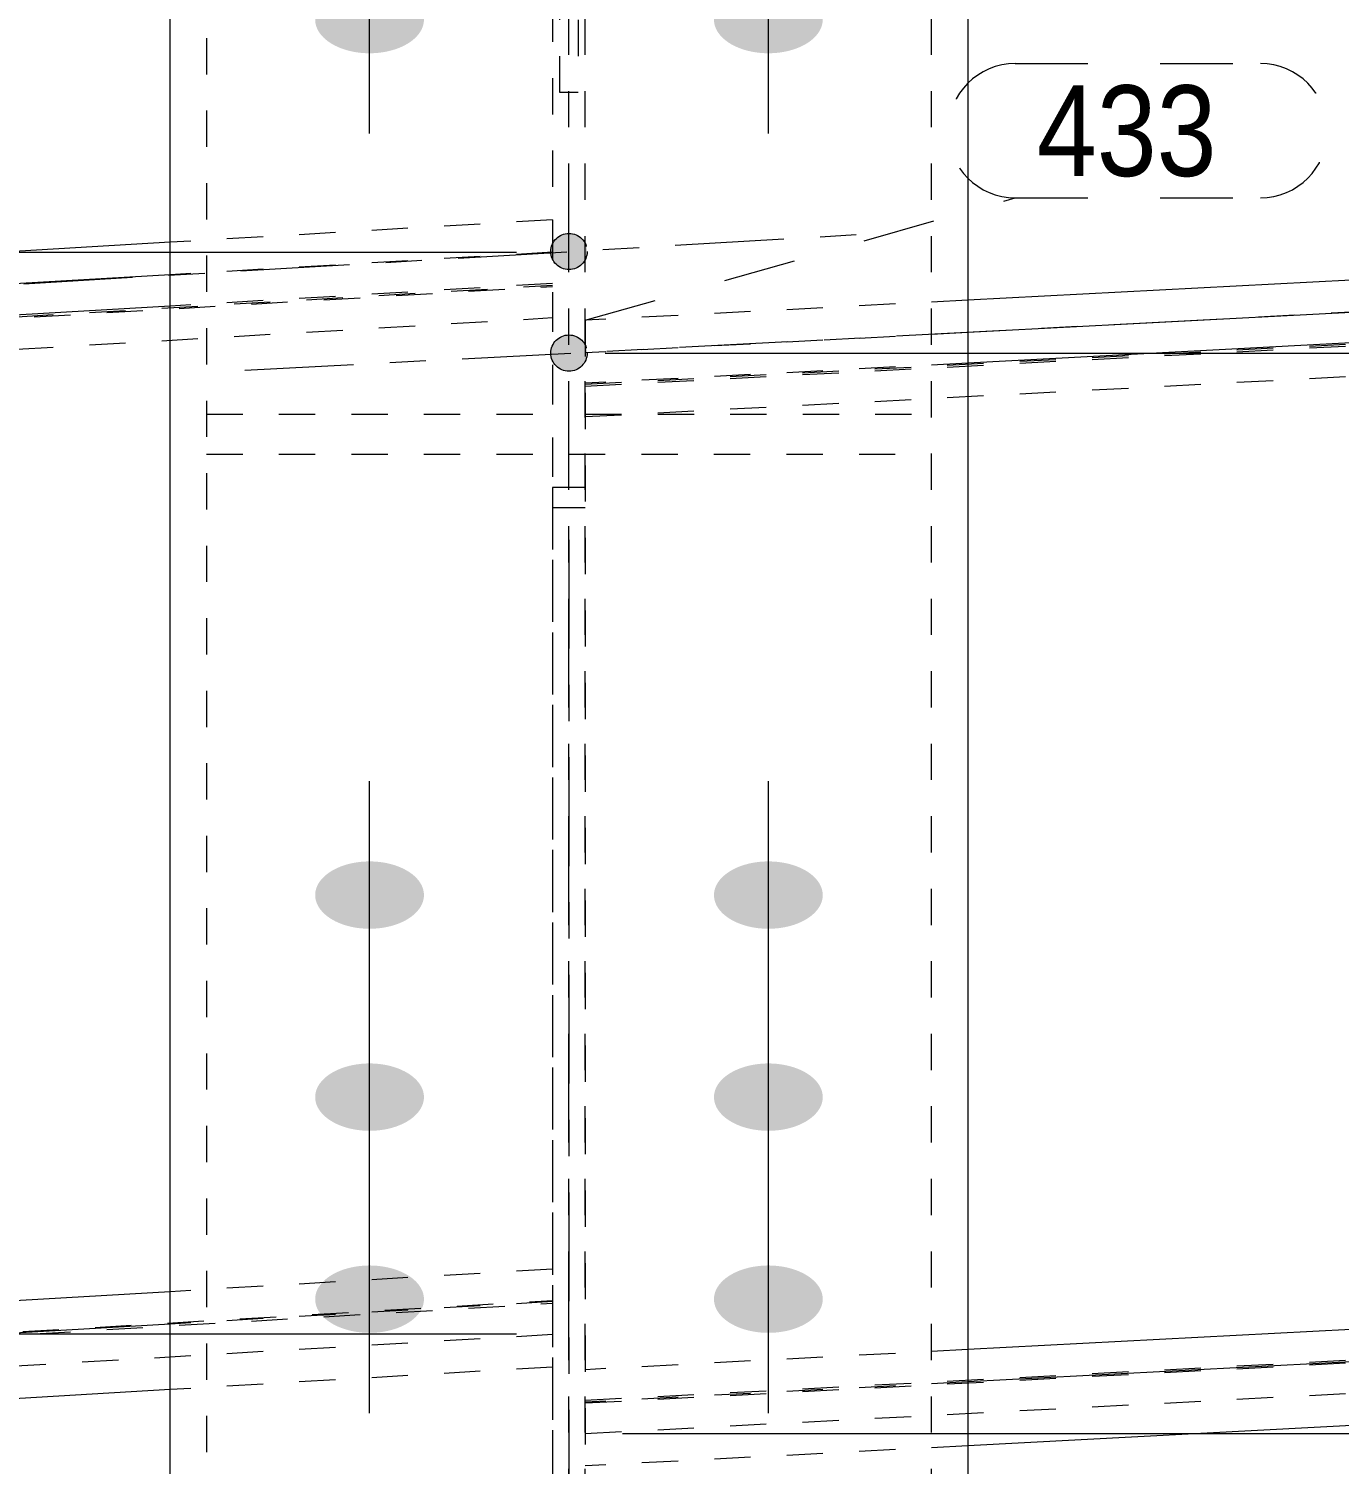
# Model space of a CAD drawing. Header units: millimetres. Extents: x 2 to 579, y 1 to 825.
# Drawn here: x 59.56 to 95.71, y 608.9 to 648.49 of the extents above; entities that cross this region are included whole.
import ezdxf

# ---------------------------------------------------------------- set-up
doc = ezdxf.new("R2010")
doc.units = ezdxf.units.MM
for name, pattern in [('XKITLINE00', [0]), ('XKITLINE01', [4, 1, -1, 1, -1]), ('XKITLINE02', [4, 2, -2]), ('XKITLINE03', [6, 3, -1, 1, -1])]:
    doc.linetypes.add(name, pattern=pattern)
for name, color, linetype, lineweight in [('Bolt', 3, 'Continuous', 0), ('Dimensions', 7, 'Continuous', 0), ('Part', 2, 'Continuous', 0), ('PartMark', 7, 'Continuous', 0)]:
    doc.layers.add(name, color=color, linetype=linetype, lineweight=lineweight)
doc.styles.add('ARIAL', font='ARIAL.TTF')

# ---------------------------------------------------------------- blocks, each defined once
blk = doc.blocks.new('*A60')
at = {"layer": 'Bolt'}
for points in [[(68.925, 647.818), (68.888, 647.819), (68.851, 647.82), (68.815, 647.822), (68.778, 647.824), (68.741, 647.827), (68.705, 647.831), (68.669, 647.835), (68.633, 647.84), (68.597, 647.845), (68.562, 647.851), (68.526, 647.857), (68.491, 647.864), (68.456, 647.872), (68.422, 647.88), (68.388, 647.888), (68.354, 647.897), (68.32, 647.907), (68.287, 647.917), (68.254, 647.927), (68.222, 647.938), (68.19, 647.95), (68.159, 647.961), (68.128, 647.974), (68.098, 647.987), (68.068, 648), (68.039, 648.014), (68.01, 648.028), (67.982, 648.043), (67.954, 648.058), (67.927, 648.073), (67.901, 648.089), (67.875, 648.106), (67.85, 648.122), (67.826, 648.139), (67.802, 648.157), (67.779, 648.175), (67.757, 648.193), (67.735, 648.211), (67.714, 648.23), (67.694, 648.249), (67.675, 648.269), (67.656, 648.288), (67.639, 648.308), (67.622, 648.329), (67.606, 648.349), (67.59, 648.37), (67.576, 648.391), (67.562, 648.412), (67.549, 648.433), (67.537, 648.455), (67.526, 648.476), (67.516, 648.498), (67.507, 648.52), (67.498, 648.543), (67.49, 648.565), (67.484, 648.587), (67.478, 648.61), (67.473, 648.632), (67.469, 648.655), (67.466, 648.678), (67.463, 648.7), (67.462, 648.723), (67.462, 648.746), (67.462, 648.769), (67.463, 648.792), (67.466, 648.814), (67.469, 648.837), (67.473, 648.86), (67.478, 648.882), (67.484, 648.905), (67.49, 648.927), (67.498, 648.95), (67.507, 648.972), (67.516, 648.994), (67.526, 649.016), (67.537, 649.037), (67.549, 649.059), (67.562, 649.08), (67.576, 649.101), (67.59, 649.122), (67.606, 649.143), (67.622, 649.164), (67.639, 649.184), (67.656, 649.204), (67.675, 649.223), (67.694, 649.243), (67.714, 649.262), (67.735, 649.281), (67.757, 649.299), (67.779, 649.317), (67.802, 649.335), (67.826, 649.353), (67.85, 649.37), (67.875, 649.386), (67.901, 649.403), (67.927, 649.419), (67.954, 649.434), (67.982, 649.449), (68.01, 649.464), (68.039, 649.478), (68.068, 649.492), (68.098, 649.505), (68.128, 649.518), (68.159, 649.531), (68.19, 649.543), (68.222, 649.554), (68.254, 649.565), (68.287, 649.576), (68.32, 649.586), (68.354, 649.595), (68.388, 649.604), (68.422, 649.612), (68.456, 649.62), (68.491, 649.628), (68.526, 649.635), (68.562, 649.641), (68.597, 649.647), (68.633, 649.652), (68.669, 649.657), (68.705, 649.661), (68.741, 649.665), (68.778, 649.668), (68.815, 649.67), (68.851, 649.672), (68.888, 649.674), (68.925, 649.674), (68.962, 649.675), (68.998, 649.674), (69.035, 649.674), (69.072, 649.672), (69.109, 649.67), (69.145, 649.668), (69.182, 649.665), (69.218, 649.661), (69.254, 649.657), (69.29, 649.652), (69.326, 649.647), (69.362, 649.641), (69.397, 649.635), (69.432, 649.628), (69.467, 649.62), (69.501, 649.612), (69.536, 649.604), (69.569, 649.595), (69.603, 649.586), (69.636, 649.576), (69.669, 649.565), (69.701, 649.554), (69.733, 649.543), (69.764, 649.531), (69.795, 649.518), (69.825, 649.505), (69.855, 649.492), (69.884, 649.478), (69.913, 649.464), (69.941, 649.449), (69.969, 649.434), (69.996, 649.419), (70.022, 649.403), (70.048, 649.386), (70.073, 649.37), (70.097, 649.353), (70.121, 649.335), (70.144, 649.317), (70.166, 649.299), (70.188, 649.281), (70.209, 649.262), (70.229, 649.243), (70.248, 649.223), (70.267, 649.204), (70.284, 649.184), (70.301, 649.164), (70.318, 649.143), (70.333, 649.122), (70.347, 649.101), (70.361, 649.08), (70.374, 649.059), (70.386, 649.037), (70.397, 649.016), (70.407, 648.994), (70.417, 648.972), (70.425, 648.95), (70.433, 648.927), (70.44, 648.905), (70.445, 648.882), (70.45, 648.86), (70.454, 648.837), (70.458, 648.814), (70.46, 648.792), (70.461, 648.769), (70.462, 648.746), (70.461, 648.723), (70.46, 648.7), (70.458, 648.678), (70.454, 648.655), (70.45, 648.632), (70.445, 648.61), (70.44, 648.587), (70.433, 648.565), (70.425, 648.543), (70.417, 648.52), (70.407, 648.498), (70.397, 648.476), (70.386, 648.455), (70.374, 648.433), (70.361, 648.412), (70.347, 648.391), (70.333, 648.37), (70.318, 648.349), (70.301, 648.329), (70.284, 648.308), (70.267, 648.288), (70.248, 648.269), (70.229, 648.249), (70.209, 648.23), (70.188, 648.211), (70.166, 648.193), (70.144, 648.175), (70.121, 648.157), (70.097, 648.139), (70.073, 648.122), (70.048, 648.106), (70.022, 648.089), (69.996, 648.073), (69.969, 648.058), (69.941, 648.043), (69.913, 648.028), (69.884, 648.014), (69.855, 648), (69.825, 647.987), (69.795, 647.974), (69.764, 647.961), (69.733, 647.95), (69.701, 647.938), (69.669, 647.927), (69.636, 647.917), (69.603, 647.907), (69.569, 647.897), (69.536, 647.888), (69.501, 647.88), (69.467, 647.872), (69.432, 647.864), (69.397, 647.857), (69.362, 647.851), (69.326, 647.845), (69.29, 647.84), (69.254, 647.835), (69.218, 647.831), (69.182, 647.827), (69.145, 647.824), (69.109, 647.822), (69.072, 647.82), (69.035, 647.819), (68.998, 647.818), (68.962, 647.817)], [(79.925, 647.818), (79.888, 647.819), (79.851, 647.82), (79.815, 647.822), (79.778, 647.824), (79.741, 647.827), (79.705, 647.831), (79.669, 647.835), (79.633, 647.84), (79.597, 647.845), (79.562, 647.851), (79.526, 647.857), (79.491, 647.864), (79.456, 647.872), (79.422, 647.88), (79.388, 647.888), (79.354, 647.897), (79.32, 647.907), (79.287, 647.917), (79.254, 647.927), (79.222, 647.938), (79.19, 647.95), (79.159, 647.961), (79.128, 647.974), (79.098, 647.987), (79.068, 648), (79.039, 648.014), (79.01, 648.028), (78.982, 648.043), (78.954, 648.058), (78.927, 648.073), (78.901, 648.089), (78.875, 648.106), (78.85, 648.122), (78.826, 648.139), (78.802, 648.157), (78.779, 648.175), (78.757, 648.193), (78.735, 648.211), (78.714, 648.23), (78.694, 648.249), (78.675, 648.269), (78.656, 648.288), (78.639, 648.308), (78.622, 648.329), (78.606, 648.349), (78.59, 648.37), (78.576, 648.391), (78.562, 648.412), (78.549, 648.433), (78.537, 648.455), (78.526, 648.476), (78.516, 648.498), (78.507, 648.52), (78.498, 648.543), (78.49, 648.565), (78.484, 648.587), (78.478, 648.61), (78.473, 648.632), (78.469, 648.655), (78.466, 648.678), (78.463, 648.7), (78.462, 648.723), (78.462, 648.746), (78.462, 648.769), (78.463, 648.792), (78.466, 648.814), (78.469, 648.837), (78.473, 648.86), (78.478, 648.882), (78.484, 648.905), (78.49, 648.927), (78.498, 648.95), (78.507, 648.972), (78.516, 648.994), (78.526, 649.016), (78.537, 649.037), (78.549, 649.059), (78.562, 649.08), (78.576, 649.101), (78.59, 649.122), (78.606, 649.143), (78.622, 649.164), (78.639, 649.184), (78.656, 649.204), (78.675, 649.223), (78.694, 649.243), (78.714, 649.262), (78.735, 649.281), (78.757, 649.299), (78.779, 649.317), (78.802, 649.335), (78.826, 649.353), (78.85, 649.37), (78.875, 649.386), (78.901, 649.403), (78.927, 649.419), (78.954, 649.434), (78.982, 649.449), (79.01, 649.464), (79.039, 649.478), (79.068, 649.492), (79.098, 649.505), (79.128, 649.518), (79.159, 649.531), (79.19, 649.543), (79.222, 649.554), (79.254, 649.565), (79.287, 649.576), (79.32, 649.586), (79.354, 649.595), (79.388, 649.604), (79.422, 649.612), (79.456, 649.62), (79.491, 649.628), (79.526, 649.635), (79.562, 649.641), (79.597, 649.647), (79.633, 649.652), (79.669, 649.657), (79.705, 649.661), (79.741, 649.665), (79.778, 649.668), (79.815, 649.67), (79.851, 649.672), (79.888, 649.674), (79.925, 649.674), (79.962, 649.675), (79.998, 649.674), (80.035, 649.674), (80.072, 649.672), (80.109, 649.67), (80.145, 649.668), (80.182, 649.665), (80.218, 649.661), (80.254, 649.657), (80.29, 649.652), (80.326, 649.647), (80.362, 649.641), (80.397, 649.635), (80.432, 649.628), (80.467, 649.62), (80.501, 649.612), (80.536, 649.604), (80.569, 649.595), (80.603, 649.586), (80.636, 649.576), (80.669, 649.565), (80.701, 649.554), (80.733, 649.543), (80.764, 649.531), (80.795, 649.518), (80.825, 649.505), (80.855, 649.492), (80.884, 649.478), (80.913, 649.464), (80.941, 649.449), (80.969, 649.434), (80.996, 649.419), (81.022, 649.403), (81.048, 649.386), (81.073, 649.37), (81.097, 649.353), (81.121, 649.335), (81.144, 649.317), (81.166, 649.299), (81.188, 649.281), (81.209, 649.262), (81.229, 649.243), (81.248, 649.223), (81.267, 649.204), (81.284, 649.184), (81.301, 649.164), (81.318, 649.143), (81.333, 649.122), (81.347, 649.101), (81.361, 649.08), (81.374, 649.059), (81.386, 649.037), (81.397, 649.016), (81.407, 648.994), (81.417, 648.972), (81.425, 648.95), (81.433, 648.927), (81.44, 648.905), (81.445, 648.882), (81.45, 648.86), (81.454, 648.837), (81.458, 648.814), (81.46, 648.792), (81.461, 648.769), (81.462, 648.746), (81.461, 648.723), (81.46, 648.7), (81.458, 648.678), (81.454, 648.655), (81.45, 648.632), (81.445, 648.61), (81.44, 648.587), (81.433, 648.565), (81.425, 648.543), (81.417, 648.52), (81.407, 648.498), (81.397, 648.476), (81.386, 648.455), (81.374, 648.433), (81.361, 648.412), (81.347, 648.391), (81.333, 648.37), (81.318, 648.349), (81.301, 648.329), (81.284, 648.308), (81.267, 648.288), (81.248, 648.269), (81.229, 648.249), (81.209, 648.23), (81.188, 648.211), (81.166, 648.193), (81.144, 648.175), (81.121, 648.157), (81.097, 648.139), (81.073, 648.122), (81.048, 648.106), (81.022, 648.089), (80.996, 648.073), (80.969, 648.058), (80.941, 648.043), (80.913, 648.028), (80.884, 648.014), (80.855, 648), (80.825, 647.987), (80.795, 647.974), (80.764, 647.961), (80.733, 647.95), (80.701, 647.938), (80.669, 647.927), (80.636, 647.917), (80.603, 647.907), (80.569, 647.897), (80.536, 647.888), (80.501, 647.88), (80.467, 647.872), (80.432, 647.864), (80.397, 647.857), (80.362, 647.851), (80.326, 647.845), (80.29, 647.84), (80.254, 647.835), (80.218, 647.831), (80.182, 647.827), (80.145, 647.824), (80.109, 647.822), (80.072, 647.82), (80.035, 647.819), (79.998, 647.818), (79.962, 647.817)], [(68.925, 623.673), (68.888, 623.674), (68.851, 623.675), (68.815, 623.677), (68.778, 623.68), (68.741, 623.683), (68.705, 623.686), (68.669, 623.69), (68.633, 623.695), (68.597, 623.7), (68.562, 623.706), (68.526, 623.713), (68.491, 623.719), (68.456, 623.727), (68.422, 623.735), (68.388, 623.743), (68.354, 623.752), (68.32, 623.762), (68.287, 623.772), (68.254, 623.782), (68.222, 623.793), (68.19, 623.805), (68.159, 623.817), (68.128, 623.829), (68.098, 623.842), (68.068, 623.855), (68.039, 623.869), (68.01, 623.883), (67.982, 623.898), (67.954, 623.913), (67.927, 623.929), (67.901, 623.945), (67.875, 623.961), (67.85, 623.978), (67.826, 623.995), (67.802, 624.012), (67.779, 624.03), (67.757, 624.048), (67.735, 624.067), (67.714, 624.085), (67.694, 624.104), (67.675, 624.124), (67.656, 624.144), (67.639, 624.164), (67.622, 624.184), (67.606, 624.204), (67.59, 624.225), (67.576, 624.246), (67.562, 624.267), (67.549, 624.288), (67.537, 624.31), (67.526, 624.332), (67.516, 624.354), (67.507, 624.376), (67.498, 624.398), (67.49, 624.42), (67.484, 624.443), (67.478, 624.465), (67.473, 624.488), (67.469, 624.51), (67.466, 624.533), (67.463, 624.556), (67.462, 624.578), (67.462, 624.601), (67.462, 624.624), (67.463, 624.647), (67.466, 624.67), (67.469, 624.692), (67.473, 624.715), (67.478, 624.738), (67.484, 624.76), (67.49, 624.782), (67.498, 624.805), (67.507, 624.827), (67.516, 624.849), (67.526, 624.871), (67.537, 624.893), (67.549, 624.914), (67.562, 624.935), (67.576, 624.957), (67.59, 624.978), (67.606, 624.998), (67.622, 625.019), (67.639, 625.039), (67.656, 625.059), (67.675, 625.079), (67.694, 625.098), (67.714, 625.117), (67.735, 625.136), (67.757, 625.154), (67.779, 625.173), (67.802, 625.19), (67.826, 625.208), (67.85, 625.225), (67.875, 625.242), (67.901, 625.258), (67.927, 625.274), (67.954, 625.289), (67.982, 625.304), (68.01, 625.319), (68.039, 625.333), (68.068, 625.347), (68.098, 625.361), (68.128, 625.373), (68.159, 625.386), (68.19, 625.398), (68.222, 625.409), (68.254, 625.42), (68.287, 625.431), (68.32, 625.441), (68.354, 625.45), (68.388, 625.459), (68.422, 625.468), (68.456, 625.476), (68.491, 625.483), (68.526, 625.49), (68.562, 625.496), (68.597, 625.502), (68.633, 625.507), (68.669, 625.512), (68.705, 625.516), (68.741, 625.52), (68.778, 625.523), (68.815, 625.525), (68.851, 625.527), (68.888, 625.529), (68.925, 625.53), (68.962, 625.53), (68.998, 625.53), (69.035, 625.529), (69.072, 625.527), (69.109, 625.525), (69.145, 625.523), (69.182, 625.52), (69.218, 625.516), (69.254, 625.512), (69.29, 625.507), (69.326, 625.502), (69.362, 625.496), (69.397, 625.49), (69.432, 625.483), (69.467, 625.476), (69.501, 625.468), (69.536, 625.459), (69.569, 625.45), (69.603, 625.441), (69.636, 625.431), (69.669, 625.42), (69.701, 625.409), (69.733, 625.398), (69.764, 625.386), (69.795, 625.373), (69.825, 625.361), (69.855, 625.347), (69.884, 625.333), (69.913, 625.319), (69.941, 625.304), (69.969, 625.289), (69.996, 625.274), (70.022, 625.258), (70.048, 625.242), (70.073, 625.225), (70.097, 625.208), (70.121, 625.19), (70.144, 625.173), (70.166, 625.154), (70.188, 625.136), (70.209, 625.117), (70.229, 625.098), (70.248, 625.079), (70.267, 625.059), (70.284, 625.039), (70.301, 625.019), (70.318, 624.998), (70.333, 624.978), (70.347, 624.957), (70.361, 624.935), (70.374, 624.914), (70.386, 624.893), (70.397, 624.871), (70.407, 624.849), (70.417, 624.827), (70.425, 624.805), (70.433, 624.782), (70.44, 624.76), (70.445, 624.738), (70.45, 624.715), (70.454, 624.692), (70.458, 624.67), (70.46, 624.647), (70.461, 624.624), (70.462, 624.601), (70.461, 624.578), (70.46, 624.556), (70.458, 624.533), (70.454, 624.51), (70.45, 624.488), (70.445, 624.465), (70.44, 624.443), (70.433, 624.42), (70.425, 624.398), (70.417, 624.376), (70.407, 624.354), (70.397, 624.332), (70.386, 624.31), (70.374, 624.288), (70.361, 624.267), (70.347, 624.246), (70.333, 624.225), (70.318, 624.204), (70.301, 624.184), (70.284, 624.164), (70.267, 624.144), (70.248, 624.124), (70.229, 624.104), (70.209, 624.085), (70.188, 624.067), (70.166, 624.048), (70.144, 624.03), (70.121, 624.012), (70.097, 623.995), (70.073, 623.978), (70.048, 623.961), (70.022, 623.945), (69.996, 623.929), (69.969, 623.913), (69.941, 623.898), (69.913, 623.883), (69.884, 623.869), (69.855, 623.855), (69.825, 623.842), (69.795, 623.829), (69.764, 623.817), (69.733, 623.805), (69.701, 623.793), (69.669, 623.782), (69.636, 623.772), (69.603, 623.762), (69.569, 623.752), (69.536, 623.743), (69.501, 623.735), (69.467, 623.727), (69.432, 623.719), (69.397, 623.713), (69.362, 623.706), (69.326, 623.7), (69.29, 623.695), (69.254, 623.69), (69.218, 623.686), (69.182, 623.683), (69.145, 623.68), (69.109, 623.677), (69.072, 623.675), (69.035, 623.674), (68.998, 623.673), (68.962, 623.673)], [(79.925, 623.673), (79.888, 623.674), (79.851, 623.675), (79.815, 623.677), (79.778, 623.68), (79.741, 623.683), (79.705, 623.686), (79.669, 623.69), (79.633, 623.695), (79.597, 623.7), (79.562, 623.706), (79.526, 623.713), (79.491, 623.719), (79.456, 623.727), (79.422, 623.735), (79.388, 623.743), (79.354, 623.752), (79.32, 623.762), (79.287, 623.772), (79.254, 623.782), (79.222, 623.793), (79.19, 623.805), (79.159, 623.817), (79.128, 623.829), (79.098, 623.842), (79.068, 623.855), (79.039, 623.869), (79.01, 623.883), (78.982, 623.898), (78.954, 623.913), (78.927, 623.929), (78.901, 623.945), (78.875, 623.961), (78.85, 623.978), (78.826, 623.995), (78.802, 624.012), (78.779, 624.03), (78.757, 624.048), (78.735, 624.067), (78.714, 624.085), (78.694, 624.104), (78.675, 624.124), (78.656, 624.144), (78.639, 624.164), (78.622, 624.184), (78.606, 624.204), (78.59, 624.225), (78.576, 624.246), (78.562, 624.267), (78.549, 624.288), (78.537, 624.31), (78.526, 624.332), (78.516, 624.354), (78.507, 624.376), (78.498, 624.398), (78.49, 624.42), (78.484, 624.443), (78.478, 624.465), (78.473, 624.488), (78.469, 624.51), (78.466, 624.533), (78.463, 624.556), (78.462, 624.578), (78.462, 624.601), (78.462, 624.624), (78.463, 624.647), (78.466, 624.67), (78.469, 624.692), (78.473, 624.715), (78.478, 624.738), (78.484, 624.76), (78.49, 624.782), (78.498, 624.805), (78.507, 624.827), (78.516, 624.849), (78.526, 624.871), (78.537, 624.893), (78.549, 624.914), (78.562, 624.935), (78.576, 624.957), (78.59, 624.978), (78.606, 624.998), (78.622, 625.019), (78.639, 625.039), (78.656, 625.059), (78.675, 625.079), (78.694, 625.098), (78.714, 625.117), (78.735, 625.136), (78.757, 625.154), (78.779, 625.173), (78.802, 625.19), (78.826, 625.208), (78.85, 625.225), (78.875, 625.242), (78.901, 625.258), (78.927, 625.274), (78.954, 625.289), (78.982, 625.304), (79.01, 625.319), (79.039, 625.333), (79.068, 625.347), (79.098, 625.361), (79.128, 625.373), (79.159, 625.386), (79.19, 625.398), (79.222, 625.409), (79.254, 625.42), (79.287, 625.431), (79.32, 625.441), (79.354, 625.45), (79.388, 625.459), (79.422, 625.468), (79.456, 625.476), (79.491, 625.483), (79.526, 625.49), (79.562, 625.496), (79.597, 625.502), (79.633, 625.507), (79.669, 625.512), (79.705, 625.516), (79.741, 625.52), (79.778, 625.523), (79.815, 625.525), (79.851, 625.527), (79.888, 625.529), (79.925, 625.53), (79.962, 625.53), (79.998, 625.53), (80.035, 625.529), (80.072, 625.527), (80.109, 625.525), (80.145, 625.523), (80.182, 625.52), (80.218, 625.516), (80.254, 625.512), (80.29, 625.507), (80.326, 625.502), (80.362, 625.496), (80.397, 625.49), (80.432, 625.483), (80.467, 625.476), (80.501, 625.468), (80.536, 625.459), (80.569, 625.45), (80.603, 625.441), (80.636, 625.431), (80.669, 625.42), (80.701, 625.409), (80.733, 625.398), (80.764, 625.386), (80.795, 625.373), (80.825, 625.361), (80.855, 625.347), (80.884, 625.333), (80.913, 625.319), (80.941, 625.304), (80.969, 625.289), (80.996, 625.274), (81.022, 625.258), (81.048, 625.242), (81.073, 625.225), (81.097, 625.208), (81.121, 625.19), (81.144, 625.173), (81.166, 625.154), (81.188, 625.136), (81.209, 625.117), (81.229, 625.098), (81.248, 625.079), (81.267, 625.059), (81.284, 625.039), (81.301, 625.019), (81.318, 624.998), (81.333, 624.978), (81.347, 624.957), (81.361, 624.935), (81.374, 624.914), (81.386, 624.893), (81.397, 624.871), (81.407, 624.849), (81.417, 624.827), (81.425, 624.805), (81.433, 624.782), (81.44, 624.76), (81.445, 624.738), (81.45, 624.715), (81.454, 624.692), (81.458, 624.67), (81.46, 624.647), (81.461, 624.624), (81.462, 624.601), (81.461, 624.578), (81.46, 624.556), (81.458, 624.533), (81.454, 624.51), (81.45, 624.488), (81.445, 624.465), (81.44, 624.443), (81.433, 624.42), (81.425, 624.398), (81.417, 624.376), (81.407, 624.354), (81.397, 624.332), (81.386, 624.31), (81.374, 624.288), (81.361, 624.267), (81.347, 624.246), (81.333, 624.225), (81.318, 624.204), (81.301, 624.184), (81.284, 624.164), (81.267, 624.144), (81.248, 624.124), (81.229, 624.104), (81.209, 624.085), (81.188, 624.067), (81.166, 624.048), (81.144, 624.03), (81.121, 624.012), (81.097, 623.995), (81.073, 623.978), (81.048, 623.961), (81.022, 623.945), (80.996, 623.929), (80.969, 623.913), (80.941, 623.898), (80.913, 623.883), (80.884, 623.869), (80.855, 623.855), (80.825, 623.842), (80.795, 623.829), (80.764, 623.817), (80.733, 623.805), (80.701, 623.793), (80.669, 623.782), (80.636, 623.772), (80.603, 623.762), (80.569, 623.752), (80.536, 623.743), (80.501, 623.735), (80.467, 623.727), (80.432, 623.719), (80.397, 623.713), (80.362, 623.706), (80.326, 623.7), (80.29, 623.695), (80.254, 623.69), (80.218, 623.686), (80.182, 623.683), (80.145, 623.68), (80.109, 623.677), (80.072, 623.675), (80.035, 623.674), (79.998, 623.673), (79.962, 623.673)], [(68.925, 618.101), (68.888, 618.102), (68.851, 618.103), (68.815, 618.105), (68.778, 618.108), (68.741, 618.111), (68.705, 618.114), (68.669, 618.119), (68.633, 618.123), (68.597, 618.129), (68.562, 618.134), (68.526, 618.141), (68.491, 618.148), (68.456, 618.155), (68.422, 618.163), (68.388, 618.171), (68.354, 618.18), (68.32, 618.19), (68.287, 618.2), (68.254, 618.21), (68.222, 618.221), (68.19, 618.233), (68.159, 618.245), (68.128, 618.257), (68.098, 618.27), (68.068, 618.283), (68.039, 618.297), (68.01, 618.312), (67.982, 618.326), (67.954, 618.341), (67.927, 618.357), (67.901, 618.373), (67.875, 618.389), (67.85, 618.406), (67.826, 618.423), (67.802, 618.44), (67.779, 618.458), (67.757, 618.476), (67.735, 618.495), (67.714, 618.513), (67.694, 618.533), (67.675, 618.552), (67.656, 618.572), (67.639, 618.592), (67.622, 618.612), (67.606, 618.632), (67.59, 618.653), (67.576, 618.674), (67.562, 618.695), (67.549, 618.717), (67.537, 618.738), (67.526, 618.76), (67.516, 618.782), (67.507, 618.804), (67.498, 618.826), (67.49, 618.848), (67.484, 618.871), (67.478, 618.893), (67.473, 618.916), (67.469, 618.938), (67.466, 618.961), (67.463, 618.984), (67.462, 619.007), (67.462, 619.029), (67.462, 619.052), (67.463, 619.075), (67.466, 619.098), (67.469, 619.12), (67.473, 619.143), (67.478, 619.166), (67.484, 619.188), (67.49, 619.211), (67.498, 619.233), (67.507, 619.255), (67.516, 619.277), (67.526, 619.299), (67.537, 619.321), (67.549, 619.342), (67.562, 619.364), (67.576, 619.385), (67.59, 619.406), (67.606, 619.426), (67.622, 619.447), (67.639, 619.467), (67.656, 619.487), (67.675, 619.507), (67.694, 619.526), (67.714, 619.545), (67.735, 619.564), (67.757, 619.583), (67.779, 619.601), (67.802, 619.619), (67.826, 619.636), (67.85, 619.653), (67.875, 619.67), (67.901, 619.686), (67.927, 619.702), (67.954, 619.717), (67.982, 619.733), (68.01, 619.747), (68.039, 619.761), (68.068, 619.775), (68.098, 619.789), (68.128, 619.802), (68.159, 619.814), (68.19, 619.826), (68.222, 619.837), (68.254, 619.848), (68.287, 619.859), (68.32, 619.869), (68.354, 619.878), (68.388, 619.887), (68.422, 619.896), (68.456, 619.904), (68.491, 619.911), (68.526, 619.918), (68.562, 619.924), (68.597, 619.93), (68.633, 619.935), (68.669, 619.94), (68.705, 619.944), (68.741, 619.948), (68.778, 619.951), (68.815, 619.954), (68.851, 619.956), (68.888, 619.957), (68.925, 619.958), (68.962, 619.958), (68.998, 619.958), (69.035, 619.957), (69.072, 619.956), (69.109, 619.954), (69.145, 619.951), (69.182, 619.948), (69.218, 619.944), (69.254, 619.94), (69.29, 619.935), (69.326, 619.93), (69.362, 619.924), (69.397, 619.918), (69.432, 619.911), (69.467, 619.904), (69.501, 619.896), (69.536, 619.887), (69.569, 619.878), (69.603, 619.869), (69.636, 619.859), (69.669, 619.848), (69.701, 619.837), (69.733, 619.826), (69.764, 619.814), (69.795, 619.802), (69.825, 619.789), (69.855, 619.775), (69.884, 619.761), (69.913, 619.747), (69.941, 619.733), (69.969, 619.717), (69.996, 619.702), (70.022, 619.686), (70.048, 619.67), (70.073, 619.653), (70.097, 619.636), (70.121, 619.619), (70.144, 619.601), (70.166, 619.583), (70.188, 619.564), (70.209, 619.545), (70.229, 619.526), (70.248, 619.507), (70.267, 619.487), (70.284, 619.467), (70.301, 619.447), (70.318, 619.426), (70.333, 619.406), (70.347, 619.385), (70.361, 619.364), (70.374, 619.342), (70.386, 619.321), (70.397, 619.299), (70.407, 619.277), (70.417, 619.255), (70.425, 619.233), (70.433, 619.211), (70.44, 619.188), (70.445, 619.166), (70.45, 619.143), (70.454, 619.12), (70.458, 619.098), (70.46, 619.075), (70.461, 619.052), (70.462, 619.029), (70.461, 619.007), (70.46, 618.984), (70.458, 618.961), (70.454, 618.938), (70.45, 618.916), (70.445, 618.893), (70.44, 618.871), (70.433, 618.848), (70.425, 618.826), (70.417, 618.804), (70.407, 618.782), (70.397, 618.76), (70.386, 618.738), (70.374, 618.717), (70.361, 618.695), (70.347, 618.674), (70.333, 618.653), (70.318, 618.632), (70.301, 618.612), (70.284, 618.592), (70.267, 618.572), (70.248, 618.552), (70.229, 618.533), (70.209, 618.513), (70.188, 618.495), (70.166, 618.476), (70.144, 618.458), (70.121, 618.44), (70.097, 618.423), (70.073, 618.406), (70.048, 618.389), (70.022, 618.373), (69.996, 618.357), (69.969, 618.341), (69.941, 618.326), (69.913, 618.312), (69.884, 618.297), (69.855, 618.283), (69.825, 618.27), (69.795, 618.257), (69.764, 618.245), (69.733, 618.233), (69.701, 618.221), (69.669, 618.21), (69.636, 618.2), (69.603, 618.19), (69.569, 618.18), (69.536, 618.171), (69.501, 618.163), (69.467, 618.155), (69.432, 618.148), (69.397, 618.141), (69.362, 618.134), (69.326, 618.129), (69.29, 618.123), (69.254, 618.119), (69.218, 618.114), (69.182, 618.111), (69.145, 618.108), (69.109, 618.105), (69.072, 618.103), (69.035, 618.102), (68.998, 618.101), (68.962, 618.101)], [(79.925, 618.101), (79.888, 618.102), (79.851, 618.103), (79.815, 618.105), (79.778, 618.108), (79.741, 618.111), (79.705, 618.114), (79.669, 618.119), (79.633, 618.123), (79.597, 618.129), (79.562, 618.134), (79.526, 618.141), (79.491, 618.148), (79.456, 618.155), (79.422, 618.163), (79.388, 618.171), (79.354, 618.18), (79.32, 618.19), (79.287, 618.2), (79.254, 618.21), (79.222, 618.221), (79.19, 618.233), (79.159, 618.245), (79.128, 618.257), (79.098, 618.27), (79.068, 618.283), (79.039, 618.297), (79.01, 618.312), (78.982, 618.326), (78.954, 618.341), (78.927, 618.357), (78.901, 618.373), (78.875, 618.389), (78.85, 618.406), (78.826, 618.423), (78.802, 618.44), (78.779, 618.458), (78.757, 618.476), (78.735, 618.495), (78.714, 618.513), (78.694, 618.533), (78.675, 618.552), (78.656, 618.572), (78.639, 618.592), (78.622, 618.612), (78.606, 618.632), (78.59, 618.653), (78.576, 618.674), (78.562, 618.695), (78.549, 618.717), (78.537, 618.738), (78.526, 618.76), (78.516, 618.782), (78.507, 618.804), (78.498, 618.826), (78.49, 618.848), (78.484, 618.871), (78.478, 618.893), (78.473, 618.916), (78.469, 618.938), (78.466, 618.961), (78.463, 618.984), (78.462, 619.007), (78.462, 619.029), (78.462, 619.052), (78.463, 619.075), (78.466, 619.098), (78.469, 619.12), (78.473, 619.143), (78.478, 619.166), (78.484, 619.188), (78.49, 619.211), (78.498, 619.233), (78.507, 619.255), (78.516, 619.277), (78.526, 619.299), (78.537, 619.321), (78.549, 619.342), (78.562, 619.364), (78.576, 619.385), (78.59, 619.406), (78.606, 619.426), (78.622, 619.447), (78.639, 619.467), (78.656, 619.487), (78.675, 619.507), (78.694, 619.526), (78.714, 619.545), (78.735, 619.564), (78.757, 619.583), (78.779, 619.601), (78.802, 619.619), (78.826, 619.636), (78.85, 619.653), (78.875, 619.67), (78.901, 619.686), (78.927, 619.702), (78.954, 619.717), (78.982, 619.733), (79.01, 619.747), (79.039, 619.761), (79.068, 619.775), (79.098, 619.789), (79.128, 619.802), (79.159, 619.814), (79.19, 619.826), (79.222, 619.837), (79.254, 619.848), (79.287, 619.859), (79.32, 619.869), (79.354, 619.878), (79.388, 619.887), (79.422, 619.896), (79.456, 619.904), (79.491, 619.911), (79.526, 619.918), (79.562, 619.924), (79.597, 619.93), (79.633, 619.935), (79.669, 619.94), (79.705, 619.944), (79.741, 619.948), (79.778, 619.951), (79.815, 619.954), (79.851, 619.956), (79.888, 619.957), (79.925, 619.958), (79.962, 619.958), (79.998, 619.958), (80.035, 619.957), (80.072, 619.956), (80.109, 619.954), (80.145, 619.951), (80.182, 619.948), (80.218, 619.944), (80.254, 619.94), (80.29, 619.935), (80.326, 619.93), (80.362, 619.924), (80.397, 619.918), (80.432, 619.911), (80.467, 619.904), (80.501, 619.896), (80.536, 619.887), (80.569, 619.878), (80.603, 619.869), (80.636, 619.859), (80.669, 619.848), (80.701, 619.837), (80.733, 619.826), (80.764, 619.814), (80.795, 619.802), (80.825, 619.789), (80.855, 619.775), (80.884, 619.761), (80.913, 619.747), (80.941, 619.733), (80.969, 619.717), (80.996, 619.702), (81.022, 619.686), (81.048, 619.67), (81.073, 619.653), (81.097, 619.636), (81.121, 619.619), (81.144, 619.601), (81.166, 619.583), (81.188, 619.564), (81.209, 619.545), (81.229, 619.526), (81.248, 619.507), (81.267, 619.487), (81.284, 619.467), (81.301, 619.447), (81.318, 619.426), (81.333, 619.406), (81.347, 619.385), (81.361, 619.364), (81.374, 619.342), (81.386, 619.321), (81.397, 619.299), (81.407, 619.277), (81.417, 619.255), (81.425, 619.233), (81.433, 619.211), (81.44, 619.188), (81.445, 619.166), (81.45, 619.143), (81.454, 619.12), (81.458, 619.098), (81.46, 619.075), (81.461, 619.052), (81.462, 619.029), (81.461, 619.007), (81.46, 618.984), (81.458, 618.961), (81.454, 618.938), (81.45, 618.916), (81.445, 618.893), (81.44, 618.871), (81.433, 618.848), (81.425, 618.826), (81.417, 618.804), (81.407, 618.782), (81.397, 618.76), (81.386, 618.738), (81.374, 618.717), (81.361, 618.695), (81.347, 618.674), (81.333, 618.653), (81.318, 618.632), (81.301, 618.612), (81.284, 618.592), (81.267, 618.572), (81.248, 618.552), (81.229, 618.533), (81.209, 618.513), (81.188, 618.495), (81.166, 618.476), (81.144, 618.458), (81.121, 618.44), (81.097, 618.423), (81.073, 618.406), (81.048, 618.389), (81.022, 618.373), (80.996, 618.357), (80.969, 618.341), (80.941, 618.326), (80.913, 618.312), (80.884, 618.297), (80.855, 618.283), (80.825, 618.27), (80.795, 618.257), (80.764, 618.245), (80.733, 618.233), (80.701, 618.221), (80.669, 618.21), (80.636, 618.2), (80.603, 618.19), (80.569, 618.18), (80.536, 618.171), (80.501, 618.163), (80.467, 618.155), (80.432, 618.148), (80.397, 618.141), (80.362, 618.134), (80.326, 618.129), (80.29, 618.123), (80.254, 618.119), (80.218, 618.114), (80.182, 618.111), (80.145, 618.108), (80.109, 618.105), (80.072, 618.103), (80.035, 618.102), (79.998, 618.101), (79.962, 618.101)], [(68.925, 612.529), (68.888, 612.53), (68.851, 612.531), (68.815, 612.533), (68.778, 612.536), (68.741, 612.539), (68.705, 612.543), (68.669, 612.547), (68.633, 612.551), (68.597, 612.557), (68.562, 612.563), (68.526, 612.569), (68.491, 612.576), (68.456, 612.583), (68.422, 612.591), (68.388, 612.6), (68.354, 612.609), (68.32, 612.618), (68.287, 612.628), (68.254, 612.639), (68.222, 612.65), (68.19, 612.661), (68.159, 612.673), (68.128, 612.685), (68.098, 612.698), (68.068, 612.712), (68.039, 612.725), (68.01, 612.74), (67.982, 612.754), (67.954, 612.769), (67.927, 612.785), (67.901, 612.801), (67.875, 612.817), (67.85, 612.834), (67.826, 612.851), (67.802, 612.868), (67.779, 612.886), (67.757, 612.904), (67.735, 612.923), (67.714, 612.942), (67.694, 612.961), (67.675, 612.98), (67.656, 613), (67.639, 613.02), (67.622, 613.04), (67.606, 613.06), (67.59, 613.081), (67.576, 613.102), (67.562, 613.123), (67.549, 613.145), (67.537, 613.166), (67.526, 613.188), (67.516, 613.21), (67.507, 613.232), (67.498, 613.254), (67.49, 613.276), (67.484, 613.299), (67.478, 613.321), (67.473, 613.344), (67.469, 613.366), (67.466, 613.389), (67.463, 613.412), (67.462, 613.435), (67.462, 613.458), (67.462, 613.48), (67.463, 613.503), (67.466, 613.526), (67.469, 613.549), (67.473, 613.571), (67.478, 613.594), (67.484, 613.616), (67.49, 613.639), (67.498, 613.661), (67.507, 613.683), (67.516, 613.705), (67.526, 613.727), (67.537, 613.749), (67.549, 613.77), (67.562, 613.792), (67.576, 613.813), (67.59, 613.834), (67.606, 613.855), (67.622, 613.875), (67.639, 613.895), (67.656, 613.915), (67.675, 613.935), (67.694, 613.954), (67.714, 613.973), (67.735, 613.992), (67.757, 614.011), (67.779, 614.029), (67.802, 614.047), (67.826, 614.064), (67.85, 614.081), (67.875, 614.098), (67.901, 614.114), (67.927, 614.13), (67.954, 614.146), (67.982, 614.161), (68.01, 614.175), (68.039, 614.19), (68.068, 614.203), (68.098, 614.217), (68.128, 614.23), (68.159, 614.242), (68.19, 614.254), (68.222, 614.266), (68.254, 614.277), (68.287, 614.287), (68.32, 614.297), (68.354, 614.306), (68.388, 614.315), (68.422, 614.324), (68.456, 614.332), (68.491, 614.339), (68.526, 614.346), (68.562, 614.353), (68.597, 614.358), (68.633, 614.364), (68.669, 614.368), (68.705, 614.372), (68.741, 614.376), (68.778, 614.379), (68.815, 614.382), (68.851, 614.384), (68.888, 614.385), (68.925, 614.386), (68.962, 614.386), (68.998, 614.386), (69.035, 614.385), (69.072, 614.384), (69.109, 614.382), (69.145, 614.379), (69.182, 614.376), (69.218, 614.372), (69.254, 614.368), (69.29, 614.364), (69.326, 614.358), (69.362, 614.353), (69.397, 614.346), (69.432, 614.339), (69.467, 614.332), (69.501, 614.324), (69.536, 614.315), (69.569, 614.306), (69.603, 614.297), (69.636, 614.287), (69.669, 614.277), (69.701, 614.266), (69.733, 614.254), (69.764, 614.242), (69.795, 614.23), (69.825, 614.217), (69.855, 614.203), (69.884, 614.19), (69.913, 614.175), (69.941, 614.161), (69.969, 614.146), (69.996, 614.13), (70.022, 614.114), (70.048, 614.098), (70.073, 614.081), (70.097, 614.064), (70.121, 614.047), (70.144, 614.029), (70.166, 614.011), (70.188, 613.992), (70.209, 613.973), (70.229, 613.954), (70.248, 613.935), (70.267, 613.915), (70.284, 613.895), (70.301, 613.875), (70.318, 613.855), (70.333, 613.834), (70.347, 613.813), (70.361, 613.792), (70.374, 613.77), (70.386, 613.749), (70.397, 613.727), (70.407, 613.705), (70.417, 613.683), (70.425, 613.661), (70.433, 613.639), (70.44, 613.616), (70.445, 613.594), (70.45, 613.571), (70.454, 613.549), (70.458, 613.526), (70.46, 613.503), (70.461, 613.48), (70.462, 613.458), (70.461, 613.435), (70.46, 613.412), (70.458, 613.389), (70.454, 613.366), (70.45, 613.344), (70.445, 613.321), (70.44, 613.299), (70.433, 613.276), (70.425, 613.254), (70.417, 613.232), (70.407, 613.21), (70.397, 613.188), (70.386, 613.166), (70.374, 613.145), (70.361, 613.123), (70.347, 613.102), (70.333, 613.081), (70.318, 613.06), (70.301, 613.04), (70.284, 613.02), (70.267, 613), (70.248, 612.98), (70.229, 612.961), (70.209, 612.942), (70.188, 612.923), (70.166, 612.904), (70.144, 612.886), (70.121, 612.868), (70.097, 612.851), (70.073, 612.834), (70.048, 612.817), (70.022, 612.801), (69.996, 612.785), (69.969, 612.769), (69.941, 612.754), (69.913, 612.74), (69.884, 612.725), (69.855, 612.712), (69.825, 612.698), (69.795, 612.685), (69.764, 612.673), (69.733, 612.661), (69.701, 612.65), (69.669, 612.639), (69.636, 612.628), (69.603, 612.618), (69.569, 612.609), (69.536, 612.6), (69.501, 612.591), (69.467, 612.583), (69.432, 612.576), (69.397, 612.569), (69.362, 612.563), (69.326, 612.557), (69.29, 612.551), (69.254, 612.547), (69.218, 612.543), (69.182, 612.539), (69.145, 612.536), (69.109, 612.533), (69.072, 612.531), (69.035, 612.53), (68.998, 612.529), (68.962, 612.529)], [(79.925, 612.529), (79.888, 612.53), (79.851, 612.531), (79.815, 612.533), (79.778, 612.536), (79.741, 612.539), (79.705, 612.543), (79.669, 612.547), (79.633, 612.551), (79.597, 612.557), (79.562, 612.563), (79.526, 612.569), (79.491, 612.576), (79.456, 612.583), (79.422, 612.591), (79.388, 612.6), (79.354, 612.609), (79.32, 612.618), (79.287, 612.628), (79.254, 612.639), (79.222, 612.65), (79.19, 612.661), (79.159, 612.673), (79.128, 612.685), (79.098, 612.698), (79.068, 612.712), (79.039, 612.725), (79.01, 612.74), (78.982, 612.754), (78.954, 612.769), (78.927, 612.785), (78.901, 612.801), (78.875, 612.817), (78.85, 612.834), (78.826, 612.851), (78.802, 612.868), (78.779, 612.886), (78.757, 612.904), (78.735, 612.923), (78.714, 612.942), (78.694, 612.961), (78.675, 612.98), (78.656, 613), (78.639, 613.02), (78.622, 613.04), (78.606, 613.06), (78.59, 613.081), (78.576, 613.102), (78.562, 613.123), (78.549, 613.145), (78.537, 613.166), (78.526, 613.188), (78.516, 613.21), (78.507, 613.232), (78.498, 613.254), (78.49, 613.276), (78.484, 613.299), (78.478, 613.321), (78.473, 613.344), (78.469, 613.366), (78.466, 613.389), (78.463, 613.412), (78.462, 613.435), (78.462, 613.458), (78.462, 613.48), (78.463, 613.503), (78.466, 613.526), (78.469, 613.549), (78.473, 613.571), (78.478, 613.594), (78.484, 613.616), (78.49, 613.639), (78.498, 613.661), (78.507, 613.683), (78.516, 613.705), (78.526, 613.727), (78.537, 613.749), (78.549, 613.77), (78.562, 613.792), (78.576, 613.813), (78.59, 613.834), (78.606, 613.855), (78.622, 613.875), (78.639, 613.895), (78.656, 613.915), (78.675, 613.935), (78.694, 613.954), (78.714, 613.973), (78.735, 613.992), (78.757, 614.011), (78.779, 614.029), (78.802, 614.047), (78.826, 614.064), (78.85, 614.081), (78.875, 614.098), (78.901, 614.114), (78.927, 614.13), (78.954, 614.146), (78.982, 614.161), (79.01, 614.175), (79.039, 614.19), (79.068, 614.203), (79.098, 614.217), (79.128, 614.23), (79.159, 614.242), (79.19, 614.254), (79.222, 614.266), (79.254, 614.277), (79.287, 614.287), (79.32, 614.297), (79.354, 614.306), (79.388, 614.315), (79.422, 614.324), (79.456, 614.332), (79.491, 614.339), (79.526, 614.346), (79.562, 614.353), (79.597, 614.358), (79.633, 614.364), (79.669, 614.368), (79.705, 614.372), (79.741, 614.376), (79.778, 614.379), (79.815, 614.382), (79.851, 614.384), (79.888, 614.385), (79.925, 614.386), (79.962, 614.386), (79.998, 614.386), (80.035, 614.385), (80.072, 614.384), (80.109, 614.382), (80.145, 614.379), (80.182, 614.376), (80.218, 614.372), (80.254, 614.368), (80.29, 614.364), (80.326, 614.358), (80.362, 614.353), (80.397, 614.346), (80.432, 614.339), (80.467, 614.332), (80.501, 614.324), (80.536, 614.315), (80.569, 614.306), (80.603, 614.297), (80.636, 614.287), (80.669, 614.277), (80.701, 614.266), (80.733, 614.254), (80.764, 614.242), (80.795, 614.23), (80.825, 614.217), (80.855, 614.203), (80.884, 614.19), (80.913, 614.175), (80.941, 614.161), (80.969, 614.146), (80.996, 614.13), (81.022, 614.114), (81.048, 614.098), (81.073, 614.081), (81.097, 614.064), (81.121, 614.047), (81.144, 614.029), (81.166, 614.011), (81.188, 613.992), (81.209, 613.973), (81.229, 613.954), (81.248, 613.935), (81.267, 613.915), (81.284, 613.895), (81.301, 613.875), (81.318, 613.855), (81.333, 613.834), (81.347, 613.813), (81.361, 613.792), (81.374, 613.77), (81.386, 613.749), (81.397, 613.727), (81.407, 613.705), (81.417, 613.683), (81.425, 613.661), (81.433, 613.639), (81.44, 613.616), (81.445, 613.594), (81.45, 613.571), (81.454, 613.549), (81.458, 613.526), (81.46, 613.503), (81.461, 613.48), (81.462, 613.458), (81.461, 613.435), (81.46, 613.412), (81.458, 613.389), (81.454, 613.366), (81.45, 613.344), (81.445, 613.321), (81.44, 613.299), (81.433, 613.276), (81.425, 613.254), (81.417, 613.232), (81.407, 613.21), (81.397, 613.188), (81.386, 613.166), (81.374, 613.145), (81.361, 613.123), (81.347, 613.102), (81.333, 613.081), (81.318, 613.06), (81.301, 613.04), (81.284, 613.02), (81.267, 613), (81.248, 612.98), (81.229, 612.961), (81.209, 612.942), (81.188, 612.923), (81.166, 612.904), (81.144, 612.886), (81.121, 612.868), (81.097, 612.851), (81.073, 612.834), (81.048, 612.817), (81.022, 612.801), (80.996, 612.785), (80.969, 612.769), (80.941, 612.754), (80.913, 612.74), (80.884, 612.725), (80.855, 612.712), (80.825, 612.698), (80.795, 612.685), (80.764, 612.673), (80.733, 612.661), (80.701, 612.65), (80.669, 612.639), (80.636, 612.628), (80.603, 612.618), (80.569, 612.609), (80.536, 612.6), (80.501, 612.591), (80.467, 612.583), (80.432, 612.576), (80.397, 612.569), (80.362, 612.563), (80.326, 612.557), (80.29, 612.551), (80.254, 612.547), (80.218, 612.543), (80.182, 612.539), (80.145, 612.536), (80.109, 612.533), (80.072, 612.531), (80.035, 612.53), (79.998, 612.529), (79.962, 612.529)]]:
    blk.add_hatch(color=3, dxfattribs=at).paths.add_polyline_path(points, flags=17)
at = {"layer": 'Bolt', "color": 3, "linetype": 'XKITLINE00', "lineweight": 0}
for p, q in [((68.962, 645.605), (68.962, 651.887)), ((79.962, 645.605), (79.962, 651.887)), ((68.962, 621.46), (68.962, 627.743)), ((79.962, 621.46), (79.962, 627.743)), ((68.962, 615.888), (68.962, 622.171)), ((79.962, 615.888), (79.962, 622.171)), ((68.962, 610.316), (68.962, 616.599)), ((79.962, 610.316), (79.962, 616.599))]:
    blk.add_line(p, q, dxfattribs=at)
blk = doc.blocks.new('*A75')
at = {"layer": 'Part', "color": 2, "linetype": 'XKITLINE00', "lineweight": 0}
for p, q in [((63.462, 597.588), (63.462, 681.499)), ((85.462, 681.499), (85.462, 597.588))]:
    blk.add_line(p, q, dxfattribs=at)
blk = doc.blocks.new('*A76')
at = {"layer": 'Part', "color": 7, "linetype": 'XKITLINE01', "lineweight": 0}
for p, q in [((64.462, 672.236), (64.462, 515.776)), ((84.462, 515.776), (84.462, 672.236)), ((74.012, 671.133), (74.012, 515.776)), ((74.912, 515.776), (74.912, 671.133)), ((64.462, 637.865), (74.012, 637.865)), ((74.912, 637.865), (84.462, 637.865)), ((64.462, 636.761), (84.462, 636.761))]:
    blk.add_line(p, q, dxfattribs=at)
at = {"layer": 'Part', "color": 7, "linetype": 'XKITLINE03', "lineweight": 0}
blk.add_line((74.462, 515.776), (74.462, 664.499), dxfattribs=at)
blk = doc.blocks.new('*A80')
at = {"layer": 'Part', "color": 7, "linetype": 'XKITLINE01', "lineweight": 0}
for p, q in [((74.012, 635.845), (74.012, 515.776)), ((74.912, 635.845), (74.012, 635.845)), ((74.912, 515.776), (74.912, 635.845)), ((74.012, 635.291), (74.912, 635.291))]:
    blk.add_line(p, q, dxfattribs=at)
at = {"layer": 'Part', "color": 7, "linetype": 'XKITLINE03', "lineweight": 0}
blk.add_line((74.462, 634.402), (74.462, 515.776), dxfattribs=at)
blk = doc.blocks.new('*A84')
at = {"layer": 'Part', "color": 7, "linetype": 'XKITLINE01', "lineweight": 0}
for p, q in [((74.212, 646.736), (74.212, 656.737)), ((74.212, 656.737), (74.712, 656.737)), ((74.212, 656.736), (74.712, 656.736)), ((74.712, 656.737), (74.712, 646.736)), ((74.712, 646.736), (74.212, 646.736))]:
    blk.add_line(p, q, dxfattribs=at)
blk = doc.blocks.new('*A86')
at = {"layer": 'Part'}
blk.add_hatch(color=1, dxfattribs=at).paths.add_polyline_path([(74.437, 639.049), (74.413, 639.051), (74.388, 639.054), (74.364, 639.058), (74.34, 639.064), (74.316, 639.07), (74.293, 639.078), (74.27, 639.087), (74.248, 639.097), (74.226, 639.108), (74.205, 639.12), (74.184, 639.133), (74.164, 639.147), (74.144, 639.162), (74.126, 639.178), (74.108, 639.195), (74.091, 639.213), (74.075, 639.232), (74.06, 639.251), (74.046, 639.271), (74.033, 639.292), (74.021, 639.313), (74.01, 639.335), (74, 639.357), (73.991, 639.38), (73.983, 639.404), (73.977, 639.427), (73.971, 639.451), (73.967, 639.475), (73.964, 639.5), (73.962, 639.524), (73.962, 639.549), (73.962, 639.573), (73.964, 639.598), (73.967, 639.622), (73.971, 639.646), (73.977, 639.67), (73.983, 639.694), (73.991, 639.717), (74, 639.74), (74.01, 639.763), (74.021, 639.784), (74.033, 639.806), (74.046, 639.827), (74.06, 639.847), (74.075, 639.866), (74.091, 639.885), (74.108, 639.902), (74.126, 639.919), (74.144, 639.935), (74.164, 639.95), (74.184, 639.964), (74.205, 639.978), (74.226, 639.99), (74.248, 640.001), (74.27, 640.011), (74.293, 640.02), (74.316, 640.027), (74.34, 640.034), (74.364, 640.039), (74.388, 640.043), (74.413, 640.046), (74.437, 640.048), (74.462, 640.049), (74.486, 640.048), (74.511, 640.046), (74.535, 640.043), (74.559, 640.039), (74.583, 640.034), (74.607, 640.027), (74.63, 640.02), (74.653, 640.011), (74.675, 640.001), (74.697, 639.99), (74.719, 639.978), (74.739, 639.964), (74.759, 639.95), (74.779, 639.935), (74.797, 639.919), (74.815, 639.902), (74.832, 639.885), (74.848, 639.866), (74.863, 639.847), (74.877, 639.827), (74.89, 639.806), (74.903, 639.784), (74.914, 639.763), (74.924, 639.74), (74.932, 639.717), (74.94, 639.694), (74.947, 639.67), (74.952, 639.646), (74.956, 639.622), (74.959, 639.598), (74.961, 639.573), (74.962, 639.549), (74.961, 639.524), (74.959, 639.5), (74.956, 639.475), (74.952, 639.451), (74.947, 639.427), (74.94, 639.404), (74.932, 639.38), (74.924, 639.357), (74.914, 639.335), (74.903, 639.313), (74.89, 639.292), (74.877, 639.271), (74.863, 639.251), (74.848, 639.232), (74.832, 639.213), (74.815, 639.195), (74.797, 639.178), (74.779, 639.162), (74.759, 639.147), (74.739, 639.133), (74.719, 639.12), (74.697, 639.108), (74.675, 639.097), (74.653, 639.087), (74.63, 639.078), (74.607, 639.07), (74.583, 639.064), (74.559, 639.058), (74.535, 639.054), (74.511, 639.051), (74.486, 639.049), (74.462, 639.049)], flags=17)
at = {"layer": 'Part', "color": 1, "linetype": 'XKITLINE03', "lineweight": 0}
blk.add_line((65.523, 639.078), (110.216, 641.43), dxfattribs=at)
at = {"layer": 'Part', "color": 2, "linetype": 'XKITLINE00', "lineweight": 0}
for p, q in [((96.036, 641.564), (85.462, 641.008)), ((96.036, 640.669), (85.462, 640.113)), ((96.036, 639.827), (85.462, 639.271)), ((96.036, 612.625), (85.462, 612.068)), ((96.036, 611.73), (85.462, 611.173)), ((99.41, 610.147), (85.462, 609.413))]:
    blk.add_line(p, q, dxfattribs=at)
at = {"layer": 'Part', "color": 7, "linetype": 'XKITLINE01', "lineweight": 0}
for p, q in [((85.462, 641.008), (74.912, 640.453)), ((74.912, 640.453), (74.912, 608.858)), ((74.912, 638.692), (103.21, 640.181)), ((85.462, 640.113), (74.912, 639.558)), ((74.912, 638.639), (99.993, 639.959)), ((74.912, 637.797), (103.21, 639.286)), ((85.462, 639.271), (74.912, 638.716)), ((85.462, 612.068), (74.912, 611.513)), ((74.912, 610.671), (99.701, 611.975)), ((74.912, 610.595), (99.993, 611.914)), ((74.912, 609.753), (103.21, 611.242)), ((85.462, 611.173), (74.912, 610.618)), ((85.462, 609.413), (74.912, 608.858))]:
    blk.add_line(p, q, dxfattribs=at)
at = {"layer": 'Part', "color": 1, "linetype": 'XKITLINE03', "lineweight": 0}
blk.add_circle((74.462, 639.549), 0.5, dxfattribs=at)
blk = doc.blocks.new('*A100')
at = {"layer": 'Part'}
blk.add_hatch(color=1, dxfattribs=at).paths.add_polyline_path([(74.437, 641.85), (74.413, 641.852), (74.388, 641.855), (74.364, 641.859), (74.34, 641.865), (74.316, 641.871), (74.293, 641.879), (74.27, 641.888), (74.248, 641.898), (74.226, 641.909), (74.205, 641.921), (74.184, 641.934), (74.164, 641.948), (74.144, 641.963), (74.126, 641.979), (74.108, 641.996), (74.091, 642.014), (74.075, 642.032), (74.06, 642.052), (74.046, 642.072), (74.033, 642.092), (74.021, 642.114), (74.01, 642.136), (74, 642.158), (73.991, 642.181), (73.983, 642.204), (73.977, 642.228), (73.971, 642.252), (73.967, 642.276), (73.964, 642.301), (73.962, 642.325), (73.962, 642.35), (73.962, 642.374), (73.964, 642.399), (73.967, 642.423), (73.971, 642.447), (73.977, 642.471), (73.983, 642.495), (73.991, 642.518), (74, 642.541), (74.01, 642.563), (74.021, 642.585), (74.033, 642.607), (74.046, 642.627), (74.06, 642.647), (74.075, 642.667), (74.091, 642.685), (74.108, 642.703), (74.126, 642.72), (74.144, 642.736), (74.164, 642.751), (74.184, 642.765), (74.205, 642.778), (74.226, 642.791), (74.248, 642.802), (74.27, 642.811), (74.293, 642.82), (74.316, 642.828), (74.34, 642.835), (74.364, 642.84), (74.388, 642.844), (74.413, 642.847), (74.437, 642.849), (74.462, 642.85), (74.486, 642.849), (74.511, 642.847), (74.535, 642.844), (74.559, 642.84), (74.583, 642.835), (74.607, 642.828), (74.63, 642.82), (74.653, 642.811), (74.675, 642.802), (74.697, 642.791), (74.719, 642.778), (74.739, 642.765), (74.759, 642.751), (74.779, 642.736), (74.797, 642.72), (74.815, 642.703), (74.832, 642.685), (74.848, 642.667), (74.863, 642.647), (74.877, 642.627), (74.89, 642.607), (74.903, 642.585), (74.914, 642.563), (74.924, 642.541), (74.932, 642.518), (74.94, 642.495), (74.947, 642.471), (74.952, 642.447), (74.956, 642.423), (74.959, 642.399), (74.961, 642.374), (74.962, 642.35), (74.961, 642.325), (74.959, 642.301), (74.956, 642.276), (74.952, 642.252), (74.947, 642.228), (74.94, 642.204), (74.932, 642.181), (74.924, 642.158), (74.914, 642.136), (74.903, 642.114), (74.89, 642.092), (74.877, 642.072), (74.863, 642.052), (74.848, 642.032), (74.832, 642.014), (74.815, 641.996), (74.797, 641.979), (74.779, 641.963), (74.759, 641.948), (74.739, 641.934), (74.719, 641.921), (74.697, 641.909), (74.675, 641.898), (74.653, 641.888), (74.63, 641.879), (74.607, 641.871), (74.583, 641.865), (74.559, 641.859), (74.535, 641.855), (74.511, 641.852), (74.486, 641.85), (74.462, 641.85)], flags=17)
at = {"layer": 'Part', "color": 7, "linetype": 'XKITLINE01', "lineweight": 0}
for p, q in [((74.012, 643.225), (63.462, 642.604)), ((74.012, 643.225), (74.012, 611.586)), ((74.012, 642.33), (63.462, 641.709)), ((45.738, 639.722), (74.012, 641.389)), ((49.253, 639.961), (74.012, 641.421)), ((74.012, 641.467), (63.462, 640.845)), ((49.253, 639.066), (74.012, 640.526)), ((74.012, 614.286), (63.462, 613.664)), ((45.42, 611.737), (74.012, 613.423)), ((45.738, 611.678), (74.012, 613.344)), ((74.012, 613.391), (63.462, 612.769)), ((74.012, 612.481), (49.253, 611.022)), ((74.012, 611.586), (63.462, 610.964))]:
    blk.add_line(p, q, dxfattribs=at)
at = {"layer": 'Part', "color": 1, "linetype": 'XKITLINE03', "lineweight": 0}
blk.add_line((35.466, 640.051), (83.179, 642.863), dxfattribs=at)
at = {"layer": 'Part', "color": 2, "linetype": 'XKITLINE00', "lineweight": 0}
for p, q in [((63.462, 642.604), (41.905, 641.333)), ((63.462, 641.709), (41.905, 640.438)), ((63.462, 640.845), (45.42, 639.782)), ((63.462, 613.664), (41.905, 612.393)), ((63.462, 612.769), (41.905, 611.498)), ((63.462, 610.964), (49.253, 610.127))]:
    blk.add_line(p, q, dxfattribs=at)
at = {"layer": 'Part', "color": 1, "linetype": 'XKITLINE03', "lineweight": 0}
blk.add_circle((74.462, 642.35), 0.5, dxfattribs=at)
blk = doc.blocks.new('*A275')
at = {"layer": 'Dimensions', "color": 7, "linetype": 'XKITLINE00', "lineweight": 0}
for p, q in [((75.462, 639.549), (115.169, 639.549)), ((75.934, 609.754), (115.169, 609.754))]:
    blk.add_line(p, q, dxfattribs=at)
blk = doc.blocks.new('*A276')
at = {"layer": 'Dimensions', "color": 7, "linetype": 'XKITLINE00', "lineweight": 0}
blk.add_line((75.462, 639.549), (115.169, 639.549), dxfattribs=at)
blk = doc.blocks.new('*A277')
at = {"layer": 'Dimensions', "color": 7, "linetype": 'XKITLINE00', "lineweight": 0}
for p, q in [((45.579, 609.813), (45.579, 576.176)), ((74.462, 609.813), (74.462, 576.176)), ((46.427, 579.425), (44.73, 577.728)), ((75.31, 579.425), (73.613, 577.728)), ((45.579, 578.576), (74.462, 578.576))]:
    blk.add_line(p, q, dxfattribs=at)
at = {"layer": 'Dimensions', "color": 3}
for p in [(45.579, 578.576), (74.462, 578.576)]:
    blk.add_point(p, dxfattribs=at)
at = {"layer": 'Dimensions', "color": 3, "style": 'ARIAL', "width": 0.85}
blk.add_text('289', height=3, dxfattribs=at).set_placement((56.683, 579.926))
blk = doc.blocks.new('*A281')
at = {"layer": 'Dimensions', "color": 7, "linetype": 'XKITLINE00', "lineweight": 0}
blk.add_line((73.012, 612.489), (15.612, 612.489), dxfattribs=at)
blk = doc.blocks.new('*A282')
at = {"layer": 'Dimensions', "color": 7, "linetype": 'XKITLINE00', "lineweight": 0}
for p, q in [((73.012, 642.323), (15.612, 642.323)), ((73.012, 612.489), (15.612, 612.489))]:
    blk.add_line(p, q, dxfattribs=at)
blk = doc.blocks.new('*A283')
at = {"layer": 'Dimensions', "color": 7, "linetype": 'XKITLINE00', "lineweight": 0}
blk.add_line((73.012, 642.323), (15.612, 642.323), dxfattribs=at)
blk = doc.blocks.new('*A292')
at = {"layer": 'PartMark', "color": 7, "linetype": 'XKITLINE02', "lineweight": 0}
for p, q in [((86.77, 647.532), (93.533, 647.532)), ((74.912, 640.453), (86.77, 643.832)), ((86.77, 643.832), (93.533, 643.832))]:
    blk.add_line(p, q, dxfattribs=at)
for centre, start, end in [((86.77, 645.682), 90, 270), ((93.533, 645.682), 270, 90)]:
    blk.add_arc(centre, 1.85, start, end, dxfattribs=at)
at = {"layer": 'PartMark', "color": 3, "style": 'ARIAL', "width": 0.85}
blk.add_text('433', height=2.5, dxfattribs=at).set_placement((87.37, 644.432))

msp = doc.modelspace()

# ---------------------------------------------------------------- block references
at = {"lineweight": 0}
for name in ['*A276', '*A75', '*A60', '*A283', '*A84', '*A292', '*A282', '*A100', '*A86', '*A275', '*A80', '*A281', '*A277']:
    msp.add_blockref(name, (0, 0), dxfattribs=at)
at = {"layer": 'Part', "lineweight": 0}
msp.add_blockref('*A76', (0, 0), dxfattribs=at)

doc.saveas('drawing.dxf')
